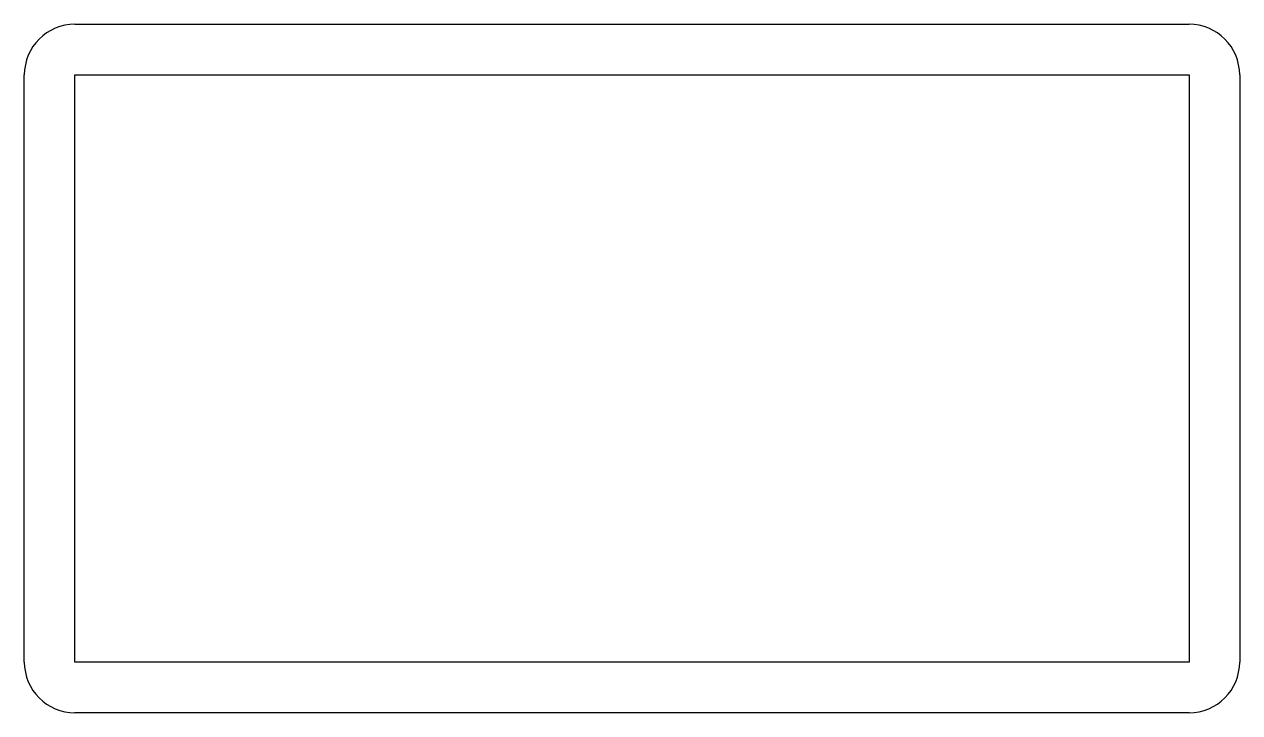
# Model space of a CAD drawing. Extents: x -30 to 30, y 0 to 34.
import ezdxf

# ---------------------------------------------------------------- set-up
doc = ezdxf.new("R2010")
doc.units = 0

msp = doc.modelspace()

# ---------------------------------------------------------------- linework, layer by layer
for p, q in [((-27.5, 34), (27.5, 34)), ((-30, 2.5), (-30, 31.5)), ((-27.5, 31.5), (27.5, 31.5)), ((-27.5, 2.5), (-27.5, 31.5)), ((27.5, 31.5), (27.5, 2.5)), ((30, 31.5), (30, 2.5)), ((27.5, 2.5), (-27.5, 2.5)), ((27.5, 0), (-27.5, 0))]:
    msp.add_line(p, q)
for centre, start, end in [((-27.5, 31.5), 90, 180), ((27.5, 31.5), 0, 90), ((-27.5, 2.5), 180, 270), ((27.5, 2.5), 270, 0)]:
    msp.add_arc(centre, 2.5, start, end)

doc.saveas('drawing.dxf')
